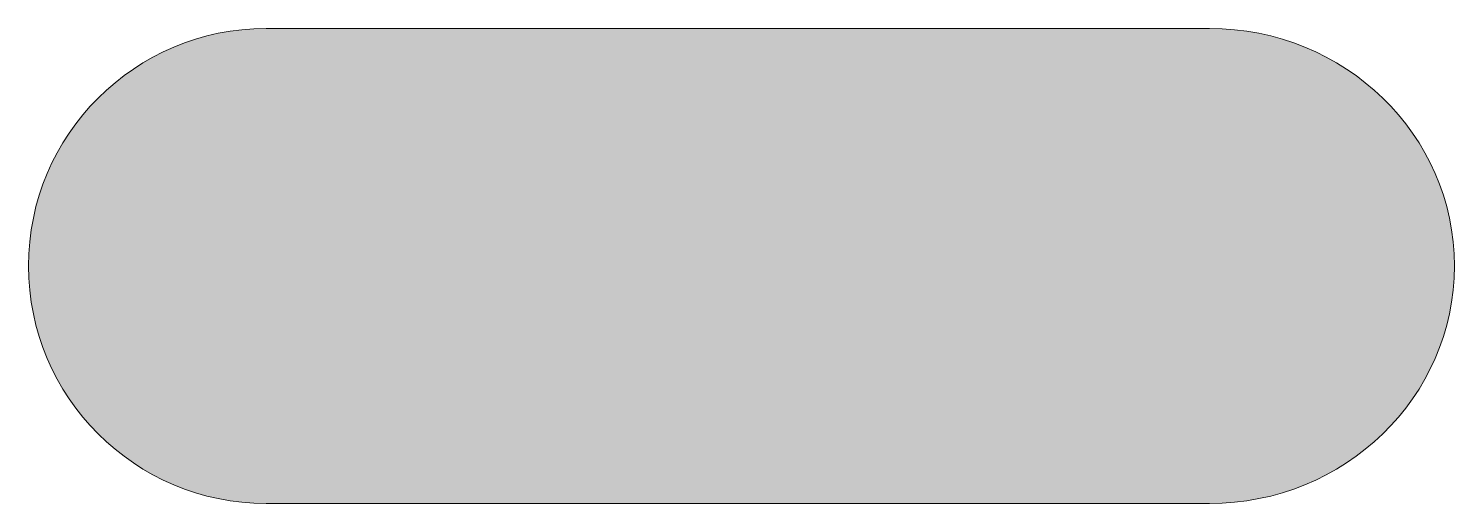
# Model space of a CAD drawing. Header units: millimetres. Extents: x -102 to 579, y -399 to 127.
# Drawn here: x 231.39 to 256.39, y 71.46 to 79.8 of the extents above; entities that cross this region are included whole.
import ezdxf

# ---------------------------------------------------------------- set-up
doc = ezdxf.new("R2010")
doc.units = ezdxf.units.MM
doc.header["$MEASUREMENT"] = 0
doc.layers.add('Layer 2', color=7, linetype='Continuous')

# ---------------------------------------------------------------- blocks, each defined once
blk = doc.blocks.new('block 203')
at = {"layer": 'Layer 2', "true_color": 0x0000ff}
h = blk.add_hatch(color=5, dxfattribs=at)
h.dxf.hatch_style = 2
edge = h.paths.add_edge_path()
edge.add_spline(control_points=[(256.389, 75.63), (256.389, 73.329), (254.466, 71.463), (252.095, 71.463), (252.095, 71.463), (235.556, 71.463), (235.556, 71.463), (233.256, 71.463), (231.389, 73.329), (231.389, 75.63), (231.389, 77.933), (233.256, 79.797), (235.556, 79.797), (235.556, 79.797), (252.095, 79.797), (252.095, 79.797), (254.466, 79.797), (256.389, 77.933), (256.389, 75.63)], knot_values=[0, 0, 0, 0, 1, 1, 1, 2, 2, 2, 3, 3, 3, 4, 4, 4, 5, 5, 5, 6, 6, 6, 6], degree=3, periodic=1)
at = {"layer": 'Layer 2', "lineweight": 0}
blk.add_open_spline([(256.389, 75.63), (256.389, 73.329), (254.466, 71.463), (252.095, 71.463), (252.095, 71.463), (235.556, 71.463), (235.556, 71.463), (233.256, 71.463), (231.389, 73.329), (231.389, 75.63), (231.389, 77.933), (233.256, 79.797), (235.556, 79.797), (235.556, 79.797), (252.095, 79.797), (252.095, 79.797), (254.466, 79.797), (256.389, 77.933), (256.389, 75.63)], degree=3, knots=[0, 0, 0, 0, 1, 1, 1, 2, 2, 2, 3, 3, 3, 4, 4, 4, 5, 5, 5, 6, 6, 6, 6], dxfattribs=at)

msp = doc.modelspace()

# ---------------------------------------------------------------- block references
at = {"layer": 'Layer 2'}
msp.add_blockref('block 203', (0, 0), dxfattribs=at)

doc.saveas('drawing.dxf')
